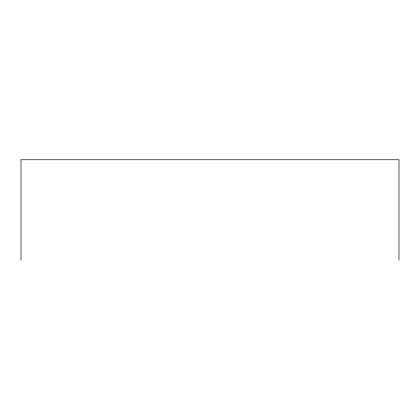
<?xml version="1.0" encoding="UTF-8"?>
<svg xmlns="http://www.w3.org/2000/svg" width="420" height="420" viewBox="0 0 420 420"><rect width="100%" height="100%" fill="white"/><g stroke="black" fill="none" stroke-linecap="round" stroke-linejoin="round"><path stroke-width="0.63" d="M399 260.253L399 159.747L21 159.747L21 260.253"/></g></svg>
